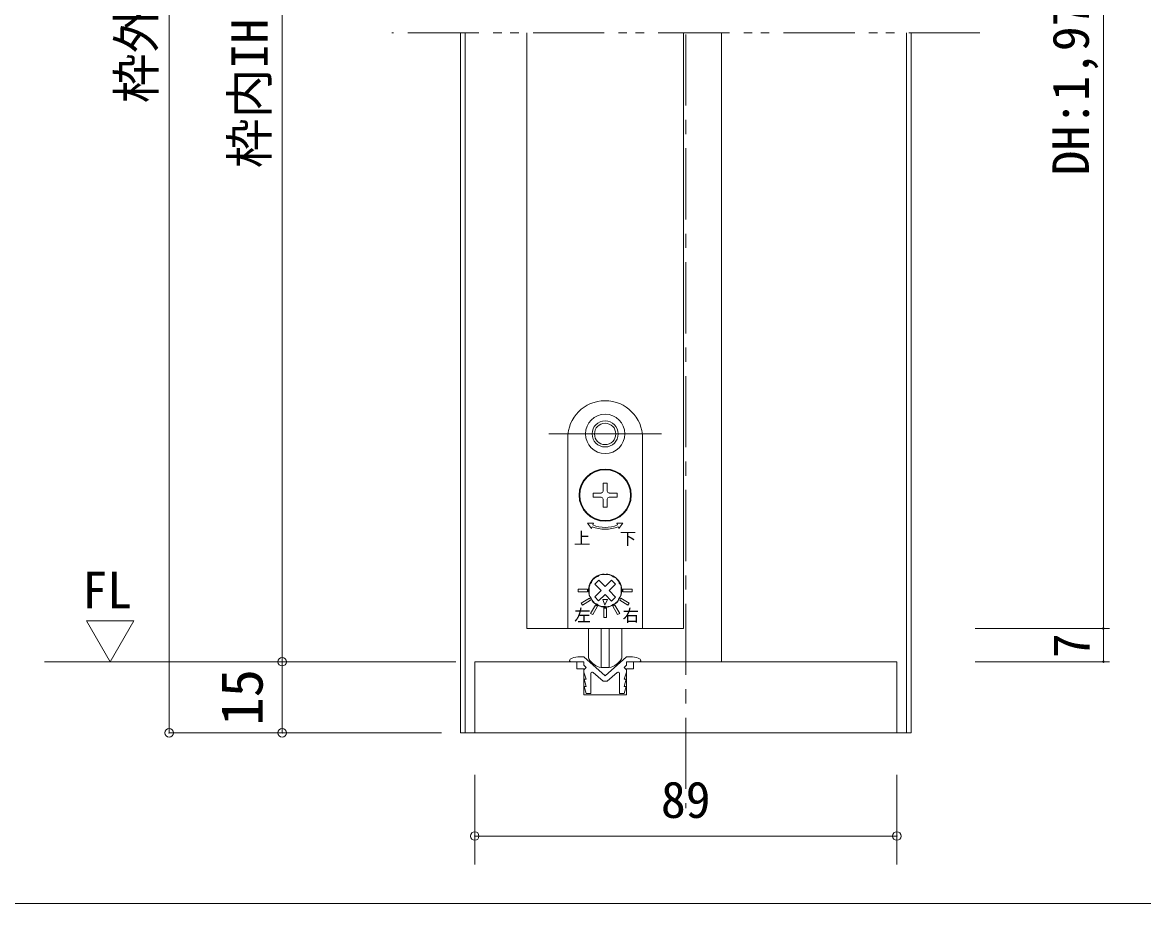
# Model space of a CAD drawing. Units: millimetres on the paper, enlarged 10 times, with parts at other scales. Extents: x -12599 to 2000, y -1870 to 1385.
# Drawn here: x -1241 to -453, y -68 to 551 of the extents above; entities that cross this region are included whole.
import ezdxf
from ezdxf.enums import TextEntityAlignment as Align

# ---------------------------------------------------------------- set-up
doc = ezdxf.new("R2010")
doc.units = ezdxf.units.MM
doc.header["$LTSCALE"] = 10
doc.header["$PDMODE"] = 32
doc.header["$PDSIZE"] = 6
for name, pattern in [('CHAIN1', [8, 5, -1, 1, -1]), ('DOUBLE_CHAIN1', [8.8, 5, -1, 0.6, -0.6, 0.6, -1]), ('USER1', [19.05, 12.7, -6.35])]:
    doc.linetypes.add(name, pattern=pattern)
doc.layers.add('1-1_0', color=7, linetype='Continuous', lineweight=18)
doc.layers.add('2-0_18', color=7, linetype='Continuous', lineweight=18)
doc.styles.add('ＭＳ ゴシック', font='')
doc.styles.get('ＭＳ ゴシック').set_extended_font_data('MS Gothic')

msp = doc.modelspace()

# ---------------------------------------------------------------- linework, layer by layer
at = {"layer": '1-1_0'}
msp.add_lwpolyline([(380, -67.5), (-1950, -67.5), (-1950, 1335)], dxfattribs=at)
at = {"layer": '1-1_0', "lineweight": 20}
msp.add_lwpolyline([(380, -67.5), (-1950, -67.5), (-1950, 1335)], dxfattribs=at)
at = {"layer": '2-0_18', "color": 4, "lineweight": 9}
for p, q in [((-1137.67, 1036.22), (-1137.67, 52.4)), ((-1058.16, 916.22), (-1058.16, 102.4)), ((-481.12, 119.07), (-481.12, 916.74)), ((-571.26, 125.74), (-476.95, 125.74)), ((-571.26, 125.74), (-476.95, 125.74)), ((-481.12, 119.07), (-481.12, 102.4)), ((-936.26, 102.4), (-1225.28, 102.4)), ((-1078.16, 102.4), (-996, 102.4)), ((-1058.16, 102.4), (-1058.16, 52.4)), ((-571.26, 102.4), (-476.95, 102.4)), ((-571.26, 102.4), (-476.95, 102.4)), ((-946.26, 52.4), (-1137.67, 52.4)), ((-1078.16, 52.4), (-996, 52.4))]:
    msp.add_line(p, q, dxfattribs=at)
at = {"layer": '2-0_18', "linetype": 'DOUBLE_CHAIN1', "lineweight": 20}
msp.add_line((-567.92, 544.07), (-981.26, 544.07), dxfattribs=at)
at = {"layer": '2-0_18', "lineweight": 20}
for p, q in [((-932.92, 544.07), (-932.92, 52.4)), ((-929.59, 544.07), (-929.59, 92.4)), ((-886.26, 544.07), (-886.26, 125.74)), ((-776.26, 544.07), (-776.26, 125.74)), ((-749.59, 544.07), (-749.59, 102.4)), ((-619.59, 544.07), (-619.59, 92.4)), ((-616.26, 544.07), (-616.26, 52.4)), ((-886.26, 125.74), (-776.26, 125.74)), ((-846.26, 105.74), (-850.54, 105.74)), ((-816.26, 105.74), (-811.97, 105.74)), ((-929.59, 102.4), (-929.59, 52.4)), ((-922.92, 102.4), (-922.92, 52.4)), ((-922.92, 102.4), (-851.26, 102.4)), ((-855.26, 102.4), (-846.26, 102.4)), ((-851.26, 102.4), (-851.26, 97.4)), ((-851.26, 97.4), (-846.26, 97.4)), ((-846.26, 79.07), (-846.26, 97.4)), ((-839.59, 94.91), (-832.65, 88.74)), ((-822.92, 94.91), (-829.86, 88.74)), ((-807.26, 102.4), (-816.26, 102.4)), ((-816.26, 97.4), (-816.26, 79.07)), ((-811.26, 97.4), (-816.26, 97.4)), ((-811.26, 102.4), (-811.26, 97.4)), ((-811.26, 102.4), (-626.26, 102.4)), ((-626.26, 102.4), (-626.26, 52.4)), ((-841.26, 80.07), (-841.26, 94.16)), ((-832.65, 88.74), (-829.86, 88.74)), ((-821.26, 94.16), (-821.26, 80.07)), ((-846.26, 79.07), (-816.26, 79.07)), ((-844.59, 80.07), (-841.26, 80.07)), ((-817.92, 80.07), (-821.26, 80.07)), ((-616.26, 52.4), (-932.92, 52.4)), ((-932.92, 52.4), (-616.26, 52.4)), ((-922.92, -40.04), (-922.92, 22.91)), ((-626.26, -40.04), (-626.26, 22.91)), ((-922.92, -20.04), (-626.26, -20.04))]:
    msp.add_line(p, q, dxfattribs=at)
at = {"layer": '2-0_18', "color": 4, "linetype": 'CHAIN1', "lineweight": 9}
msp.add_line((-774.59, 543.06), (-774.59, -0.46), dxfattribs=at)
at = {"layer": '2-0_18', "color": 2, "linetype": 'USER1'}
msp.add_line((-870.76, 262.4), (-791.76, 262.4), dxfattribs=at)
at = {"layer": '2-0_18'}
for p, q in [((-857.59, 259.4), (-857.59, 125.74)), ((-804.92, 125.74), (-804.92, 259.4)), ((-829.76, 227.74), (-832.76, 227.74)), ((-832.76, 222.24), (-832.76, 227.74)), ((-829.76, 222.24), (-829.76, 227.74)), ((-822.92, 220.9), (-828.42, 220.9)), ((-822.92, 220.9), (-822.92, 217.9)), ((-834.09, 217.9), (-839.59, 217.9)), ((-832.76, 211.07), (-832.76, 216.57)), ((-829.76, 211.07), (-829.76, 216.57)), ((-822.92, 217.9), (-828.42, 217.9)), ((-829.76, 211.07), (-832.76, 211.07)), ((-831.22, 155.23), (-826.69, 159.65)), ((-838.62, 148.01), (-834.08, 152.44)), ((-834.08, 152.44), (-838.51, 156.97)), ((-835.82, 145.15), (-838.62, 148.01)), ((-835.82, 145.15), (-831.29, 149.57)), ((-826.87, 145.04), (-831.29, 149.57)), ((-824, 147.83), (-826.87, 145.04)), ((-857.59, 125.74), (-804.92, 125.74)), ((-842.92, 105.29), (-842.92, 125.74)), ((-834.17, 125.74), (-834.17, 98.22)), ((-828.34, 125.74), (-828.34, 98.22)), ((-819.59, 125.74), (-819.59, 105.29)), ((-834.17, 98.22), (-828.34, 98.22))]:
    msp.add_line(p, q, dxfattribs=at)
for points in [[(-834.09, 220.9), (-839.59, 220.9), (-839.59, 217.9)], [(-839.93, 198.46), (-839.42, 199.69), (-843.75, 199.69), (-840.95, 196), (-840.44, 197.23)], [(-822.07, 197.23), (-821.56, 196), (-818.76, 199.69), (-823.09, 199.69), (-822.58, 198.46)], [(-831.22, 155.23), (-835.65, 159.76), (-838.51, 156.97)], [(-824, 147.83), (-828.43, 152.37), (-823.9, 156.79), (-826.69, 159.65)]]:
    msp.add_lwpolyline(points, dxfattribs=at)
for points in [[(-850.26, 151.57), (-843.59, 151.57), (-843.59, 153.24), (-850.26, 153.24)], [(-812.26, 153.24), (-818.92, 153.24), (-818.92, 151.57), (-812.26, 151.57)], [(-847.29, 142.18), (-841.52, 145.51), (-842.35, 146.96), (-848.13, 143.62)], [(-840.03, 135.53), (-836.7, 141.3), (-838.14, 142.14), (-841.48, 136.36)], [(-831.38, 142.07), (-829.67, 146.05), (-833, 146.09)], [(-821.03, 136.36), (-824.37, 142.14), (-825.81, 141.3), (-822.48, 135.53)], [(-814.39, 143.62), (-820.16, 146.96), (-820.99, 145.51), (-815.22, 142.18)], [(-830.42, 140.07), (-832.09, 140.07), (-832.09, 133.4), (-830.42, 133.4)]]:
    msp.add_lwpolyline(points, close=True, dxfattribs=at)
at = {"layer": '2-0_18', "color": 4, "lineweight": 9}
msp.add_lwpolyline([(-1178.98, 102.4), (-1162.49, 131.09), (-1195.68, 131.09)], close=True, dxfattribs=at)
at = {"layer": '2-0_18', "lineweight": 20}
for points in [[(-846.26, 105.74), (-831.26, 92.4), (-816.26, 105.74)], [(-619.59, 102.4), (-619.59, 52.4), (-929.59, 52.4)], [(-844.59, 80.07), (-846.09, 85.07), (-844.59, 85.07), (-846.09, 90.07), (-844.59, 90.07), (-846.26, 95.07), (-846.26, 96.74), (-844.59, 98.4), (-846.26, 100.07), (-846.26, 102.4)], [(-817.92, 80.07), (-816.42, 85.07), (-817.92, 85.07), (-816.42, 90.07), (-817.92, 90.07), (-816.26, 95.07), (-816.26, 96.74), (-817.92, 98.4), (-816.26, 100.07), (-816.26, 102.4)]]:
    msp.add_lwpolyline(points, dxfattribs=at)
at = {"layer": '2-0_18'}
for centre, radius in [((-831.26, 262.4), 13.83), ((-831.26, 262.4), 9.17), ((-831.26, 262.4), 7.5), ((-831.26, 219.4), 18.33), ((-831.26, 219.4), 17.83)]:
    msp.add_circle(centre, radius, dxfattribs=at)
for centre, radius, start, end in [((-831.26, 259.4), 26.33, 0, 180), ((-834.09, 222.24), 1.33, 270, 360), ((-828.42, 222.24), 1.33, 180, 270), ((-834.09, 216.57), 1.33, 360, 90), ((-828.42, 216.57), 1.33, 90, 180), ((-831.26, 219.4), 24, 247.5, 292.5), ((-831.26, 219.4), 22.67, 247.5, 292.5), ((-831.26, 152.4), 11.67, 98.90298, 201.09702), ((-838.95, 155.14), 3.33, 129.87866, 160.42431), ((-831.26, 152.4), 11.17, 146.90028, 151.69834), ((-837.34, 157.85), 3.33, 138.17431, 168.71996), ((-831.26, 152.4), 11.5, 130.42431, 138.17431), ((-836.55, 158.62), 3.33, 99.87866, 130.42431), ((-831.26, 152.4), 11.17, 116.90028, 121.69834), ((-833.8, 160.16), 3.33, 108.17431, 138.71996), ((-831.26, 152.4), 11.5, 100.42431, 108.17431), ((-832.73, 160.43), 3.33, 69.87866, 100.42431), ((-832.7, 161.62), 2.33, 72.61143, 98.90298), ((-831.26, 166.24), 2.5, 252.61143, 287.38857), ((-831.26, 152.4), 11.17, 86.90028, 91.69834), ((-829.58, 160.4), 3.33, 78.17431, 108.71996), ((-829.81, 161.62), 2.33, 81.09702, 107.38857), ((-831.26, 152.4), 11.67, 338.90298, 81.09702), ((-831.26, 152.4), 11.5, 70.42431, 78.17431), ((-828.52, 160.1), 3.33, 39.87866, 70.42431), ((-831.26, 152.4), 11.17, 56.90028, 61.69834), ((-825.81, 158.49), 3.33, 48.17431, 78.71996), ((-831.26, 152.4), 11.5, 40.42431, 48.17431), ((-825.04, 157.7), 3.33, 9.87866, 40.42431), ((-831.26, 152.4), 11.17, 26.90028, 31.69834), ((-839.29, 150.92), 3.33, 159.87866, 190.42431), ((-839.25, 154.08), 3.33, 168.17431, 198.71996), ((-831.26, 152.4), 11.5, 190.42431, 198.17431), ((-831.26, 152.4), 11.5, 160.42431, 168.17431), ((-831.26, 152.4), 11.17, 176.90028, 181.69834), ((-823.5, 154.95), 3.33, 18.17431, 48.71996), ((-831.26, 152.4), 11.5, 340.42431, 348.17431), ((-831.26, 152.4), 11.5, 10.42431, 18.17431), ((-831.26, 152.4), 11.17, 356.90028, 1.69834), ((-823.26, 150.73), 3.33, 348.17431, 18.71996), ((-823.22, 153.88), 3.33, 339.87866, 10.42431), ((-839.02, 149.85), 3.33, 198.17431, 228.71996), ((-839.96, 149.04), 2.33, 201.09702, 227.38857), ((-843.24, 145.49), 2.5, 12.61143, 47.38857), ((-831.26, 152.4), 11.17, 206.90028, 211.69834), ((-838.52, 146.54), 2.33, 192.61143, 218.90298), ((-837.47, 147.11), 3.33, 189.87866, 220.42431), ((-831.26, 152.4), 11.67, 218.90298, 321.09702), ((-831.26, 152.4), 11.5, 220.42431, 228.17431), ((-836.7, 146.32), 3.33, 228.17431, 258.71996), ((-831.26, 152.4), 11.17, 236.90028, 241.69834), ((-833.99, 144.71), 3.33, 219.87866, 250.42431), ((-828.71, 144.64), 3.33, 288.17431, 318.71996), ((-831.26, 152.4), 11.17, 296.90028, 301.69834), ((-825.96, 146.18), 3.33, 279.87866, 310.42431), ((-831.26, 152.4), 11.5, 310.42431, 318.17431), ((-825.17, 146.96), 3.33, 318.17431, 348.71996), ((-823.99, 146.54), 2.33, 321.09702, 347.38857), ((-831.26, 152.4), 11.17, 326.90028, 331.69834), ((-819.28, 145.49), 2.5, 132.61143, 167.38857), ((-823.56, 149.67), 3.33, 309.87866, 340.42431), ((-822.55, 149.04), 2.33, 312.61143, 338.90298), ((-831.26, 152.4), 11.5, 250.42431, 258.17431), ((-832.93, 144.41), 3.33, 258.17431, 288.71996), ((-831.26, 152.4), 11.17, 266.90028, 271.69834), ((-829.78, 144.37), 3.33, 249.87866, 280.42431), ((-831.26, 152.4), 11.5, 280.42431, 288.17431), ((-841.26, 105.29), 1.67, 180, 210.56067), ((-831.21, 111.22), 13.33, 210.56067, 257.16143), ((-831.3, 111.22), 13.33, 282.83857, 329.43933), ((-821.26, 105.29), 1.67, 329.43933, 360)]:
    msp.add_arc(centre, radius, start, end, dxfattribs=at)
at = {"layer": '2-0_18', "color": 4, "lineweight": 9}
for centre, start, end in [((-481.12, 125.74), 90, 270), ((-481.12, 125.74), 90, 270), ((-481.12, 125.74), 270, 90), ((-481.12, 125.74), 270, 90), ((-481.12, 102.4), 90, 270), ((-481.12, 102.4), 90, 270), ((-481.12, 102.4), 270, 90), ((-481.12, 102.4), 270, 90)]:
    msp.add_arc(centre, 0.521, start, end, dxfattribs=at)
at = {"layer": '2-0_18', "lineweight": 20}
for centre, radius, start, end in [((-855.26, 103.4), 1, 121.58633, 270), ((-850.54, 95.74), 10, 90, 121.58633), ((-811.97, 95.74), 10, 58.41365, 90), ((-807.26, 103.4), 1, 270, 58.41365), ((-840.26, 94.16), 1, 48.36646, 180), ((-822.26, 94.16), 1, 0, 131.63353)]:
    msp.add_arc(centre, radius, start, end, dxfattribs=at)
at = {"layer": '2-0_18', "color": 4}
for p in [(-1058.16, 102.4), (-1137.67, 52.4), (-1058.16, 52.4)]:
    msp.add_point(p, dxfattribs=at)
at = {"layer": '2-0_18'}
for p in [(-922.92, -20.04), (-626.26, -20.04)]:
    msp.add_point(p, dxfattribs=at)

# ---------------------------------------------------------------- texts
at = {"layer": '2-0_18', "style": 'ＭＳ ゴシック'}
for s, height, p in [('枠外H:2,036', 25.66, (-1140.17, 494.73)), ('枠内IH:1,985', 25.66, (-1060.66, 449.07)), ('DH:1,970', 25.66, (-483.62, 443.98)), ('7', 25.66, (-483.18, 104.85)), ('15', 29.33, (-1063.16, 57.4))]:
    msp.add_text(s, height=height, rotation=90, dxfattribs=at).set_placement(p, align=Align.BOTTOM_LEFT)
for s, height, p in [('上', 8.55, (-853.33, 182.34)), ('下', 8.55, (-821.01, 182.08)), ('FL', 25.66, (-1198.64, 132.2)), ('左', 8.55, (-853.02, 128.16)), ('右', 8.55, (-819.04, 128.08)), ('89', 25.66, (-792.09, -15.04))]:
    msp.add_text(s, height=height, dxfattribs=at).set_placement(p, align=Align.BOTTOM_LEFT)

doc.saveas('drawing.dxf')
